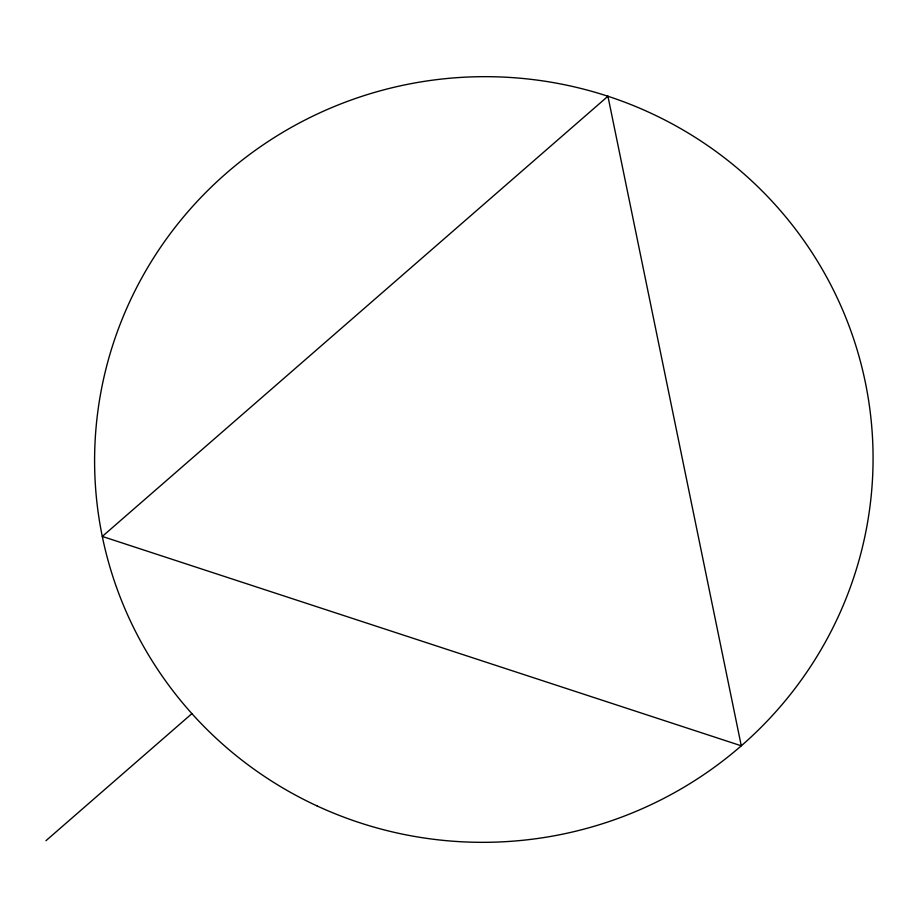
<?xml version="1.0" encoding="UTF-8"?>
<svg xmlns="http://www.w3.org/2000/svg" width="919" height="919" viewBox="0 0 919 919"><rect width="100%" height="100%" fill="white"/><g stroke="black" fill="none" stroke-linecap="round" stroke-linejoin="round"><path stroke-width="1.38" d="M45.95 840.701L191.91 713.638M607.93 96.254L102.296 536.432L741.277 745.803L607.93 96.254M316.825 805.825A389.288 382.763 -5.5 0 0 871.821 427.634A389.288 382.763 -5.5 0 0 262.868 145.041A389.288 382.763 -5.5 0 0 316.825 805.825"/></g></svg>
